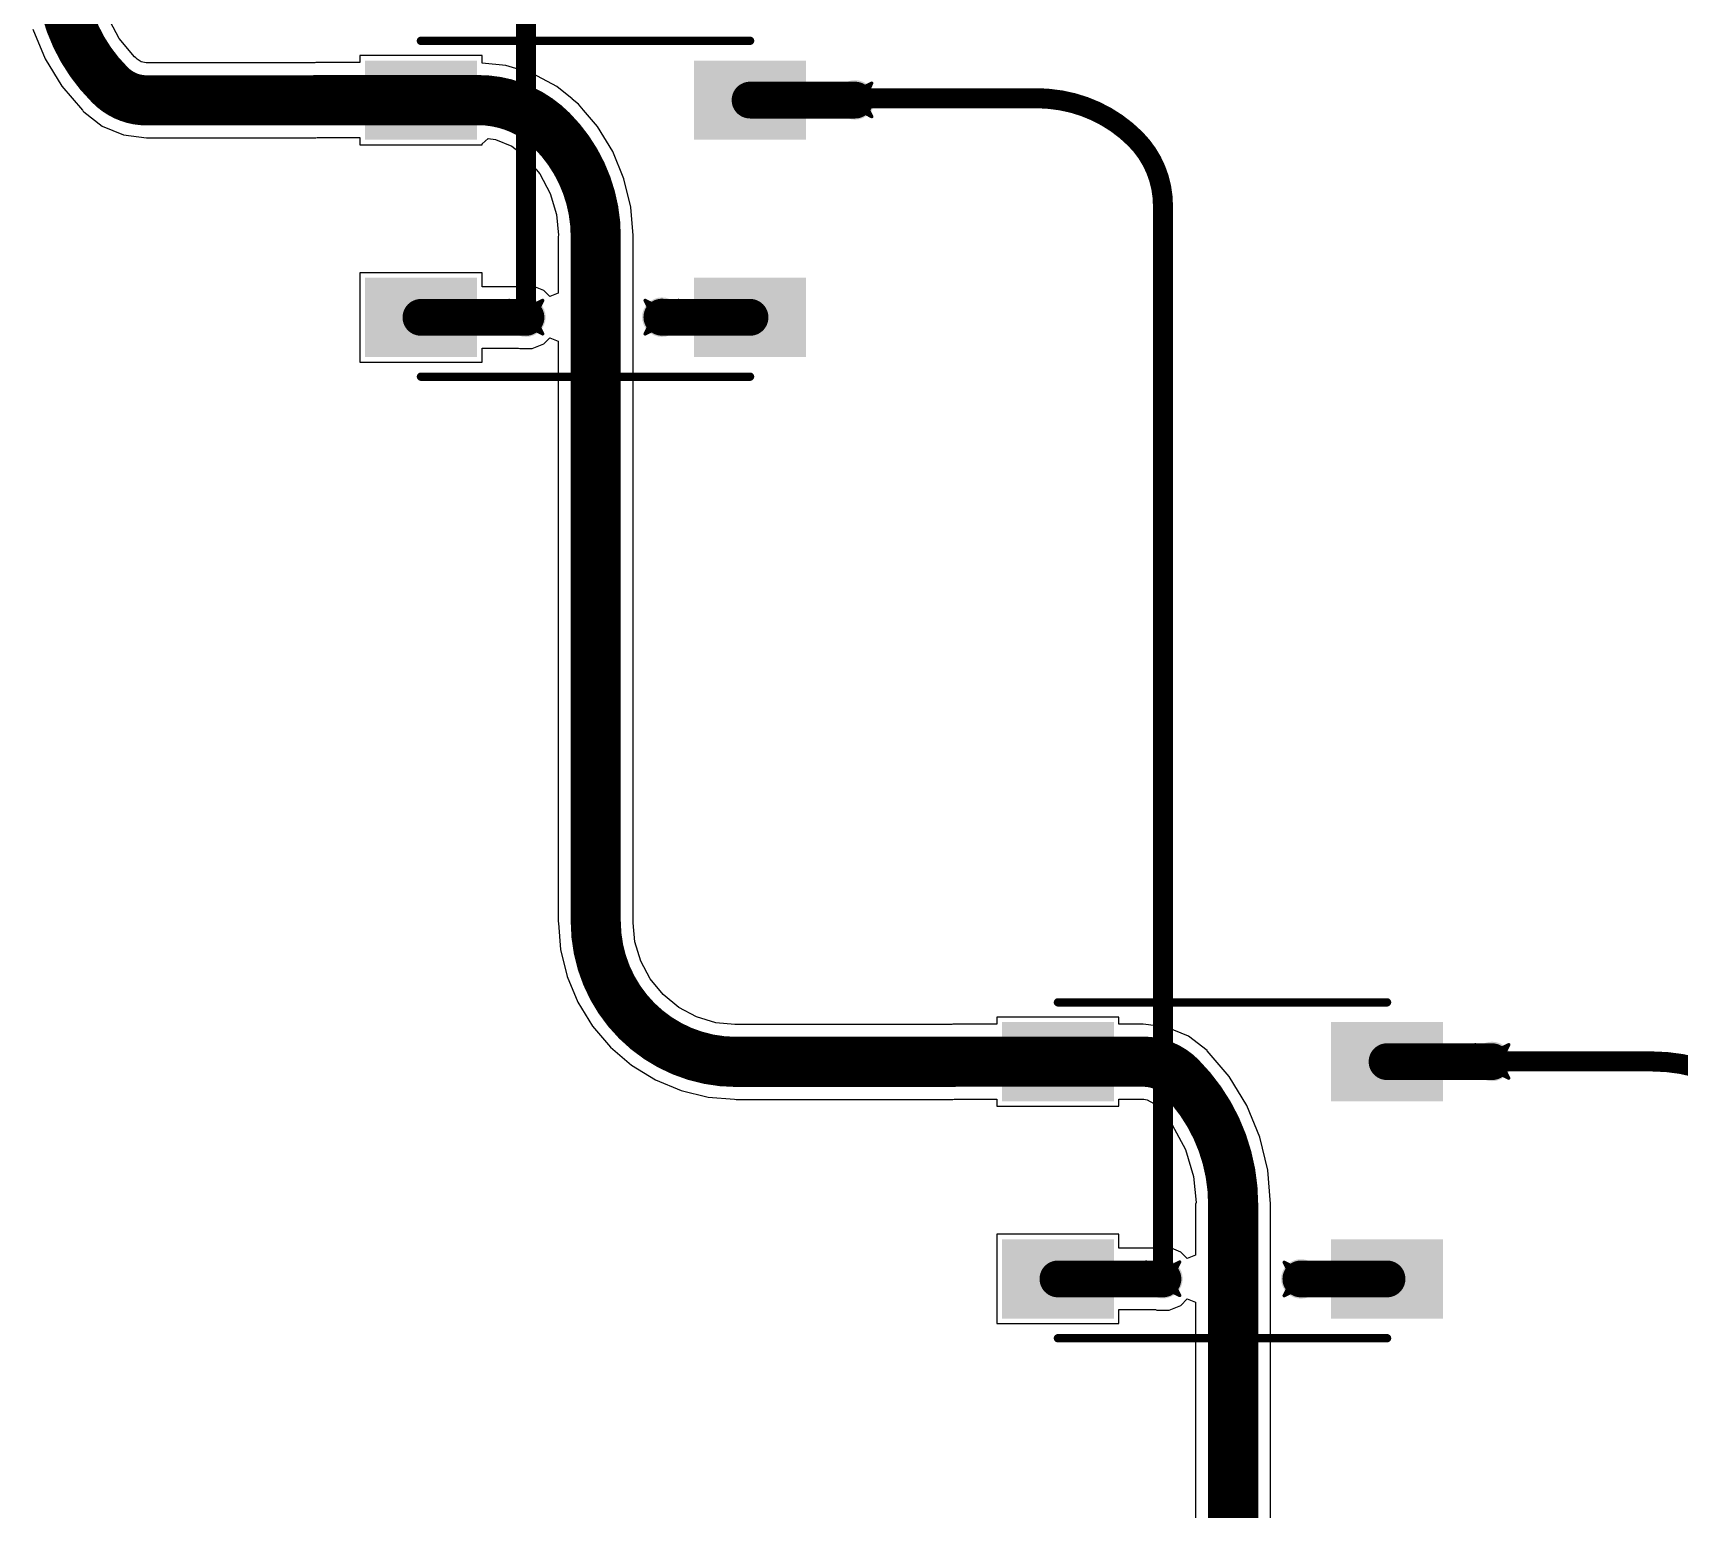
# Model space of a CAD drawing. Header units: inches. Extents: x -11 to 1110, y -7 to 455.
# Drawn here: x 587.29 to 612.3, y 138.9 to 161.33 of the extents above; entities that cross this region are included whole.
import ezdxf

# ---------------------------------------------------------------- set-up
doc = ezdxf.new("R2010")
doc.units = ezdxf.units.IN
for name, color, linetype in [('Bottom Layer', 5, 'Continuous'), ('Drill Drawing', 1, 'Continuous'), ('Top Layer', 1, 'Continuous'), ('Top Overlay', 2, 'Continuous'), ('Top Paste', 8, 'Continuous'), ('Top Solder', 216, 'Continuous'), ('Via Holes', 16, 'Continuous')]:
    doc.layers.add(name, color=color, linetype=linetype)

# ---------------------------------------------------------------- blocks, each defined once
blk = doc.blocks.new('WS2812B_B_W_211')
at = {"layer": 'Top Layer'}
for points in [[(-3.24999985, 2.15000078), (-1.75000031, 2.15000078), (-1.75000031, 1.15000278), (-3.24999985, 1.15000278)], [(3.24999985, 1.15000278), (1.75000031, 1.15000278), (1.75000031, 2.15000078), (3.24999985, 2.15000078)], [(-3.24999985, -1.15000024), (-1.75000031, -1.15000024), (-1.75000031, -2.14999824), (-3.24999985, -2.14999824)], [(1.75000031, -1.15000024), (3.24999985, -1.15000024), (3.24999985, -2.14999824), (1.75000031, -2.14999824)]]:
    blk.add_hatch(color=1, dxfattribs=at).paths.add_polyline_path(points)
at = {"layer": 'Top Paste'}
for points in [[(-3.24999985, 2.15000078), (-1.75000031, 2.15000078), (-1.75000031, 1.15000278), (-3.24999985, 1.15000278)], [(3.24999985, 1.15000278), (1.75000031, 1.15000278), (1.75000031, 2.15000078), (3.24999985, 2.15000078)], [(-3.24999985, -1.15000024), (-1.75000031, -1.15000024), (-1.75000031, -2.14999824), (-3.24999985, -2.14999824)], [(1.75000031, -1.15000024), (3.24999985, -1.15000024), (3.24999985, -2.14999824), (1.75000031, -2.14999824)]]:
    blk.add_hatch(color=8, dxfattribs=at).paths.add_polyline_path(points)
at = {"layer": 'Top Solder'}
for points in [[(-3.35159985, 2.25160078), (-1.64840031, 2.25160078), (-1.64840031, 1.04840278), (-3.35159985, 1.04840278)], [(3.35159985, 1.04840278), (1.64840031, 1.04840278), (1.64840031, 2.25160078), (3.35159985, 2.25160078)], [(-3.35159985, -1.04840024), (-1.64840031, -1.04840024), (-1.64840031, -2.25159824), (-3.35159985, -2.25159824)], [(1.64840031, -1.04840024), (3.35159985, -1.04840024), (3.35159985, -2.25159824), (1.64840031, -2.25159824)]]:
    blk.add_hatch(color=216, dxfattribs=at).paths.add_polyline_path(points)
at = {"layer": 'Top Overlay'}
for points in [[(-2.50000008, 2.55080008, 0.127, 0.127, 0), (2.50000008, 2.55080008, 0.127, 0.127, 0)], [(-3.556, 1.8034, 0.254, 0.254, 0), (-3.429, 1.6764, 0.254, 0.254, 0)], [(-3.556, 1.5494, 0.254, 0.254, 0), (-3.556, 1.8034, 0.254, 0.254, 0)], [(-3.556, 1.5494, 0.254, 0.254, 0), (-3.429, 1.6764, 0.254, 0.254, 0)], [(-2.50000008, -2.55079754, 0.127, 0.127, 0), (2.50000008, -2.55079754, 0.127, 0.127, 0)]]:
    blk.add_lwpolyline(points, format="xyseb", dxfattribs=at)
for points in [[(-2.53175008, 2.55080008, 0.0635, 0.0635, 1), (-2.46825008, 2.55080008, 0.0635, 0.0635, 1)], [(2.46825008, 2.55080008, 0.0635, 0.0635, 1), (2.53175008, 2.55080008, 0.0635, 0.0635, 1)], [(-3.619499999999999, 1.8034, 0.127, 0.127, 1), (-3.4925, 1.8034, 0.127, 0.127, 1)], [(-3.619499999999999, 1.8034, 0.127, 0.127, 1), (-3.4925, 1.8034, 0.127, 0.127, 1)], [(-3.4925, 1.6764, 0.127, 0.127, 1), (-3.3655, 1.6764, 0.127, 0.127, 1)], [(-3.4925, 1.6764, 0.127, 0.127, 1), (-3.3655, 1.6764, 0.127, 0.127, 1)], [(-3.619499999999999, 1.5494, 0.127, 0.127, 1), (-3.4925, 1.5494, 0.127, 0.127, 1)], [(-3.619499999999999, 1.5494, 0.127, 0.127, 1), (-3.4925, 1.5494, 0.127, 0.127, 1)], [(-2.53175008, -2.55079754, 0.0635, 0.0635, 1), (-2.46825008, -2.55079754, 0.0635, 0.0635, 1)], [(2.46825008, -2.55079754, 0.0635, 0.0635, 1), (2.53175008, -2.55079754, 0.0635, 0.0635, 1)]]:
    blk.add_lwpolyline(points, format="xyseb", close=True, dxfattribs=at)
blk = doc.blocks.new('WS2812B_B_W_220')
at = {"layer": 'Top Layer'}
for points in [[(-3.24999985, 2.15000078), (-1.75000031, 2.15000078), (-1.75000031, 1.15000278), (-3.24999985, 1.15000278)], [(3.24999985, 1.15000278), (1.75000031, 1.15000278), (1.75000031, 2.15000078), (3.24999985, 2.15000078)], [(-3.24999985, -1.15000024), (-1.75000031, -1.15000024), (-1.75000031, -2.14999824), (-3.24999985, -2.14999824)], [(1.75000031, -1.15000024), (3.24999985, -1.15000024), (3.24999985, -2.14999824), (1.75000031, -2.14999824)]]:
    blk.add_hatch(color=1, dxfattribs=at).paths.add_polyline_path(points)
at = {"layer": 'Top Paste'}
for points in [[(-3.24999985, 2.15000078), (-1.75000031, 2.15000078), (-1.75000031, 1.15000278), (-3.24999985, 1.15000278)], [(3.24999985, 1.15000278), (1.75000031, 1.15000278), (1.75000031, 2.15000078), (3.24999985, 2.15000078)], [(-3.24999985, -1.15000024), (-1.75000031, -1.15000024), (-1.75000031, -2.14999824), (-3.24999985, -2.14999824)], [(1.75000031, -1.15000024), (3.24999985, -1.15000024), (3.24999985, -2.14999824), (1.75000031, -2.14999824)]]:
    blk.add_hatch(color=8, dxfattribs=at).paths.add_polyline_path(points)
at = {"layer": 'Top Solder'}
for points in [[(-3.35159985, 2.25160078), (-1.64840031, 2.25160078), (-1.64840031, 1.04840278), (-3.35159985, 1.04840278)], [(3.35159985, 1.04840278), (1.64840031, 1.04840278), (1.64840031, 2.25160078), (3.35159985, 2.25160078)], [(-3.35159985, -1.04840024), (-1.64840031, -1.04840024), (-1.64840031, -2.25159824), (-3.35159985, -2.25159824)], [(1.64840031, -1.04840024), (3.35159985, -1.04840024), (3.35159985, -2.25159824), (1.64840031, -2.25159824)]]:
    blk.add_hatch(color=216, dxfattribs=at).paths.add_polyline_path(points)
at = {"layer": 'Top Overlay'}
for points in [[(-2.50000008, 2.55080008, 0.127, 0.127, 0), (2.50000008, 2.55080008, 0.127, 0.127, 0)], [(-3.556, 1.8034, 0.254, 0.254, 0), (-3.429, 1.6764, 0.254, 0.254, 0)], [(-3.556, 1.5494, 0.254, 0.254, 0), (-3.556, 1.8034, 0.254, 0.254, 0)], [(-3.556, 1.5494, 0.254, 0.254, 0), (-3.429, 1.6764, 0.254, 0.254, 0)], [(-2.50000008, -2.55079754, 0.127, 0.127, 0), (2.50000008, -2.55079754, 0.127, 0.127, 0)]]:
    blk.add_lwpolyline(points, format="xyseb", dxfattribs=at)
for points in [[(-2.53175008, 2.55080008, 0.0635, 0.0635, 1), (-2.46825008, 2.55080008, 0.0635, 0.0635, 1)], [(2.46825008, 2.55080008, 0.0635, 0.0635, 1), (2.53175008, 2.55080008, 0.0635, 0.0635, 1)], [(-3.619499999999999, 1.8034, 0.127, 0.127, 1), (-3.4925, 1.8034, 0.127, 0.127, 1)], [(-3.619499999999999, 1.8034, 0.127, 0.127, 1), (-3.4925, 1.8034, 0.127, 0.127, 1)], [(-3.4925, 1.6764, 0.127, 0.127, 1), (-3.3655, 1.6764, 0.127, 0.127, 1)], [(-3.4925, 1.6764, 0.127, 0.127, 1), (-3.3655, 1.6764, 0.127, 0.127, 1)], [(-3.619499999999999, 1.5494, 0.127, 0.127, 1), (-3.4925, 1.5494, 0.127, 0.127, 1)], [(-3.619499999999999, 1.5494, 0.127, 0.127, 1), (-3.4925, 1.5494, 0.127, 0.127, 1)], [(-2.53175008, -2.55079754, 0.0635, 0.0635, 1), (-2.46825008, -2.55079754, 0.0635, 0.0635, 1)], [(2.46825008, -2.55079754, 0.0635, 0.0635, 1), (2.53175008, -2.55079754, 0.0635, 0.0635, 1)]]:
    blk.add_lwpolyline(points, format="xyseb", close=True, dxfattribs=at)

msp = doc.modelspace()

# ---------------------------------------------------------------- hatches: boundary and pattern name
at = {"layer": 'Bottom Layer'}
h = msp.add_hatch(color=5, dxfattribs=at)
edge = h.paths.add_edge_path()
edge.add_arc((599.77943036, 160.3083916), 0.2999994, 0, 360)
h = msp.add_hatch(color=5, dxfattribs=at)
edge = h.paths.add_edge_path()
edge.add_arc((594.7794302, 157.00839058), 0.2999994, 0, 360)
h = msp.add_hatch(color=5, dxfattribs=at)
edge = h.paths.add_edge_path()
edge.add_arc((596.84402094, 157.00839058), 0.2999994, 0, 360)
h = msp.add_hatch(color=5, dxfattribs=at)
edge = h.paths.add_edge_path()
edge.add_arc((609.45683036, 145.7033916), 0.2999994, 0, 360)
h = msp.add_hatch(color=5, dxfattribs=at)
edge = h.paths.add_edge_path()
edge.add_arc((604.4568301999999, 142.40339058), 0.2999994, 0, 360)
h = msp.add_hatch(color=5, dxfattribs=at)
edge = h.paths.add_edge_path()
edge.add_arc((606.5519999999999, 142.39999968), 0.2999994, 0, 360)
at = {"layer": 'Top Layer'}
h = msp.add_hatch(color=1, dxfattribs=at)
edge = h.paths.add_edge_path()
edge.add_arc((599.77943036, 160.3083916), 0.2999994, 0, 360)
h = msp.add_hatch(color=1, dxfattribs=at)
edge = h.paths.add_edge_path()
edge.add_arc((594.7794302, 157.00839058), 0.2999994, 0, 360)
h = msp.add_hatch(color=1, dxfattribs=at)
edge = h.paths.add_edge_path()
edge.add_arc((596.84402094, 157.00839058), 0.2999994, 0, 360)
h = msp.add_hatch(color=1, dxfattribs=at)
edge = h.paths.add_edge_path()
edge.add_arc((609.45683036, 145.7033916), 0.2999994, 0, 360)
h = msp.add_hatch(color=1, dxfattribs=at)
edge = h.paths.add_edge_path()
edge.add_arc((604.4568301999999, 142.40339058), 0.2999994, 0, 360)
h = msp.add_hatch(color=1, dxfattribs=at)
edge = h.paths.add_edge_path()
edge.add_arc((606.5519999999999, 142.39999968), 0.2999994, 0, 360)
at = {"layer": 'Via Holes'}
h = msp.add_hatch(color=7, dxfattribs=at)
edge = h.paths.add_edge_path()
edge.add_arc((599.77943036, 160.3083916), 0.1499997, 0, 360)
h = msp.add_hatch(color=7, dxfattribs=at)
edge = h.paths.add_edge_path()
edge.add_arc((594.7794302, 157.00839058), 0.1499997, 0, 360)
h = msp.add_hatch(color=7, dxfattribs=at)
edge = h.paths.add_edge_path()
edge.add_arc((596.84402094, 157.00839058), 0.1499997, 0, 360)
h = msp.add_hatch(color=7, dxfattribs=at)
edge = h.paths.add_edge_path()
edge.add_arc((609.45683036, 145.7033916), 0.1499997, 0, 360)
h = msp.add_hatch(color=7, dxfattribs=at)
edge = h.paths.add_edge_path()
edge.add_arc((604.4568301999999, 142.40339058), 0.1499997, 0, 360)
h = msp.add_hatch(color=7, dxfattribs=at)
edge = h.paths.add_edge_path()
edge.add_arc((606.5519999999999, 142.39999968), 0.1499997, 0, 360)

# ---------------------------------------------------------------- linework, layer by layer
at = {"layer": 'Bottom Layer'}
for points in [[(594.7794302, 157.00839058, 0.3048, 0.3048, 0), (594.7794302, 172.4350882, 0.3048, 0.3048, 0)], [(599.77943036, 160.3083916, 0.3048, 0.3048, 0), (599.8024376799999, 160.33139892, 0.3048, 0.3048, 0)], [(599.8024376799999, 160.33139892, 0.3048, 0.3048, 0), (602.54976518, 160.33139892, 0.3048, 0.3048, 0)], [(602.54976518, 160.33139892, 0.3048, 0.3048, -0.02109928195022017), (602.72708512, 160.32391354, 0.3048, 0.3048, 0)], [(602.72708512, 160.32391354, 0.3048, 0.3048, -0.1770699391634715), (604.0373999999999, 159.7152, 0.3048, 0.3048, 0)], [(604.0373999999999, 159.7152, 0.3048, 0.3048, -0.198912367379658), (604.4568301999999, 158.70260614, 0.3048, 0.3048, 0)], [(604.4568301999999, 142.40339058, 0.3048, 0.3048, 0), (604.4568301999999, 158.70260614, 0.3048, 0.3048, 0)], [(609.45683036, 145.7033916, 0.3048, 0.3048, 0), (611.89170484, 145.7033916, 0.3048, 0.3048, 0)], [(611.89170484, 145.7033916, 0.3048, 0.3048, -0.198912367379658), (613.68775662, 144.95944338, 0.3048, 0.3048, 0)]]:
    msp.add_lwpolyline(points, format="xyseb", dxfattribs=at)
for points in [[(599.70323036, 160.3083916, 0.1524, 0.1524, 1), (599.85563036, 160.3083916, 0.1524, 0.1524, 1)], [(599.7262376799999, 160.33139892, 0.1524, 0.1524, 1), (599.87863768, 160.33139892, 0.1524, 0.1524, 1)], [(599.7262376799999, 160.33139892, 0.1524, 0.1524, 1), (599.87863768, 160.33139892, 0.1524, 0.1524, 1)], [(602.47356518, 160.33139892, 0.1524, 0.1524, 1), (602.62596518, 160.33139892, 0.1524, 0.1524, 1)], [(602.47356518, 160.33139892, 0.1524, 0.1524, 1), (602.62596518, 160.33139892, 0.1524, 0.1524, 1)], [(602.6508851199999, 160.32391354, 0.1524, 0.1524, 1), (602.8032851199999, 160.32391354, 0.1524, 0.1524, 1)], [(602.6508851199999, 160.32391354, 0.1524, 0.1524, 1), (602.8032851199999, 160.32391354, 0.1524, 0.1524, 1)], [(603.9612, 159.7152, 0.1524, 0.1524, 1), (604.1135999999999, 159.7152, 0.1524, 0.1524, 1)], [(603.9612, 159.7152, 0.1524, 0.1524, 1), (604.1135999999999, 159.7152, 0.1524, 0.1524, 1)], [(604.3806301999999, 158.70260614, 0.1524, 0.1524, 1), (604.5330302, 158.70260614, 0.1524, 0.1524, 1)], [(604.3806301999999, 158.70260614, 0.1524, 0.1524, 1), (604.5330302, 158.70260614, 0.1524, 0.1524, 1)], [(594.7032301999999, 157.00839058, 0.1524, 0.1524, 1), (594.8556302, 157.00839058, 0.1524, 0.1524, 1)], [(609.3806303599999, 145.7033916, 0.1524, 0.1524, 1), (609.53303036, 145.7033916, 0.1524, 0.1524, 1)], [(611.8155048399999, 145.7033916, 0.1524, 0.1524, 1), (611.96790484, 145.7033916, 0.1524, 0.1524, 1)], [(611.8155048399999, 145.7033916, 0.1524, 0.1524, 1), (611.96790484, 145.7033916, 0.1524, 0.1524, 1)], [(604.3806301999999, 142.40339058, 0.1524, 0.1524, 1), (604.5330302, 142.40339058, 0.1524, 0.1524, 1)]]:
    msp.add_lwpolyline(points, format="xyseb", close=True, dxfattribs=at)
at = {"layer": 'Drill Drawing'}
for points in [[(599.52543036, 160.5623916, 0.0508, 0.0508, 0), (599.77943036, 160.4353916, 0.0508, 0.0508, 0)], [(599.52543036, 160.5623916, 0.0508, 0.0508, 0), (599.65243036, 160.3083916, 0.0508, 0.0508, 0)], [(599.77943036, 160.4353916, 0.0508, 0.0508, 0), (600.0334303599999, 160.5623916, 0.0508, 0.0508, 0)], [(599.90643036, 160.3083916, 0.0508, 0.0508, 0), (600.0334303599999, 160.5623916, 0.0508, 0.0508, 0)], [(599.52543036, 160.0543916, 0.0508, 0.0508, 0), (599.65243036, 160.3083916, 0.0508, 0.0508, 0)], [(599.90643036, 160.3083916, 0.0508, 0.0508, 0), (600.0334303599999, 160.0543916, 0.0508, 0.0508, 0)], [(599.52543036, 160.0543916, 0.0508, 0.0508, 0), (599.77943036, 160.1813916, 0.0508, 0.0508, 0)], [(599.77943036, 160.1813916, 0.0508, 0.0508, 0), (600.0334303599999, 160.0543916, 0.0508, 0.0508, 0)], [(594.5254302, 157.26239058, 0.0508, 0.0508, 0), (594.7794302, 157.13539058, 0.0508, 0.0508, 0)], [(594.5254302, 157.26239058, 0.0508, 0.0508, 0), (594.6524301999999, 157.00839058, 0.0508, 0.0508, 0)], [(594.7794302, 157.13539058, 0.0508, 0.0508, 0), (595.0334302, 157.26239058, 0.0508, 0.0508, 0)], [(594.9064302, 157.00839058, 0.0508, 0.0508, 0), (595.0334302, 157.26239058, 0.0508, 0.0508, 0)], [(596.5900209399999, 157.26239058, 0.0508, 0.0508, 0), (596.84402094, 157.13539058, 0.0508, 0.0508, 0)], [(596.5900209399999, 157.26239058, 0.0508, 0.0508, 0), (596.71702094, 157.00839058, 0.0508, 0.0508, 0)], [(596.84402094, 157.13539058, 0.0508, 0.0508, 0), (597.09802094, 157.26239058, 0.0508, 0.0508, 0)], [(596.97102094, 157.00839058, 0.0508, 0.0508, 0), (597.09802094, 157.26239058, 0.0508, 0.0508, 0)], [(594.5254302, 156.75439058, 0.0508, 0.0508, 0), (594.6524301999999, 157.00839058, 0.0508, 0.0508, 0)], [(594.5254302, 156.75439058, 0.0508, 0.0508, 0), (594.7794302, 156.88139058, 0.0508, 0.0508, 0)], [(594.7794302, 156.88139058, 0.0508, 0.0508, 0), (595.0334302, 156.75439058, 0.0508, 0.0508, 0)], [(594.9064302, 157.00839058, 0.0508, 0.0508, 0), (595.0334302, 156.75439058, 0.0508, 0.0508, 0)], [(596.5900209399999, 156.75439058, 0.0508, 0.0508, 0), (596.71702094, 157.00839058, 0.0508, 0.0508, 0)], [(596.5900209399999, 156.75439058, 0.0508, 0.0508, 0), (596.84402094, 156.88139058, 0.0508, 0.0508, 0)], [(596.84402094, 156.88139058, 0.0508, 0.0508, 0), (597.09802094, 156.75439058, 0.0508, 0.0508, 0)], [(596.97102094, 157.00839058, 0.0508, 0.0508, 0), (597.09802094, 156.75439058, 0.0508, 0.0508, 0)], [(609.20283036, 145.9573916, 0.0508, 0.0508, 0), (609.45683036, 145.8303916, 0.0508, 0.0508, 0)], [(609.20283036, 145.9573916, 0.0508, 0.0508, 0), (609.32983036, 145.7033916, 0.0508, 0.0508, 0)], [(609.45683036, 145.8303916, 0.0508, 0.0508, 0), (609.7108303599999, 145.9573916, 0.0508, 0.0508, 0)], [(609.58383036, 145.7033916, 0.0508, 0.0508, 0), (609.7108303599999, 145.9573916, 0.0508, 0.0508, 0)], [(609.20283036, 145.4493916, 0.0508, 0.0508, 0), (609.32983036, 145.7033916, 0.0508, 0.0508, 0)], [(609.20283036, 145.4493916, 0.0508, 0.0508, 0), (609.45683036, 145.5763916, 0.0508, 0.0508, 0)], [(609.45683036, 145.5763916, 0.0508, 0.0508, 0), (609.7108303599999, 145.4493916, 0.0508, 0.0508, 0)], [(609.58383036, 145.7033916, 0.0508, 0.0508, 0), (609.7108303599999, 145.4493916, 0.0508, 0.0508, 0)], [(604.2028302, 142.65739058, 0.0508, 0.0508, 0), (604.4568301999999, 142.53039058, 0.0508, 0.0508, 0)], [(604.2028302, 142.65739058, 0.0508, 0.0508, 0), (604.3298302, 142.40339058, 0.0508, 0.0508, 0)], [(604.4568301999999, 142.53039058, 0.0508, 0.0508, 0), (604.7108301999999, 142.65739058, 0.0508, 0.0508, 0)], [(604.5838302, 142.40339058, 0.0508, 0.0508, 0), (604.7108301999999, 142.65739058, 0.0508, 0.0508, 0)], [(606.298, 142.65399968, 0.0508, 0.0508, 0), (606.5519999999999, 142.52699968, 0.0508, 0.0508, 0)], [(606.298, 142.65399968, 0.0508, 0.0508, 0), (606.425, 142.39999968, 0.0508, 0.0508, 0)], [(606.5519999999999, 142.52699968, 0.0508, 0.0508, 0), (606.8059999999999, 142.65399968, 0.0508, 0.0508, 0)], [(606.679, 142.39999968, 0.0508, 0.0508, 0), (606.8059999999999, 142.65399968, 0.0508, 0.0508, 0)], [(604.2028302, 142.14939058, 0.0508, 0.0508, 0), (604.3298302, 142.40339058, 0.0508, 0.0508, 0)], [(604.2028302, 142.14939058, 0.0508, 0.0508, 0), (604.4568301999999, 142.27639058, 0.0508, 0.0508, 0)], [(604.4568301999999, 142.27639058, 0.0508, 0.0508, 0), (604.7108301999999, 142.14939058, 0.0508, 0.0508, 0)], [(604.5838302, 142.40339058, 0.0508, 0.0508, 0), (604.7108301999999, 142.14939058, 0.0508, 0.0508, 0)], [(606.298, 142.14599968, 0.0508, 0.0508, 0), (606.425, 142.39999968, 0.0508, 0.0508, 0)], [(606.679, 142.39999968, 0.0508, 0.0508, 0), (606.8059999999999, 142.14599968, 0.0508, 0.0508, 0)], [(606.298, 142.14599968, 0.0508, 0.0508, 0), (606.5519999999999, 142.27299968, 0.0508, 0.0508, 0)], [(606.5519999999999, 142.27299968, 0.0508, 0.0508, 0), (606.8059999999999, 142.14599968, 0.0508, 0.0508, 0)]]:
    msp.add_lwpolyline(points, format="xyseb", dxfattribs=at)
for points in [[(599.51273036, 160.5623916, 0.0254, 0.0254, 1), (599.53813036, 160.5623916, 0.0254, 0.0254, 1)], [(599.51273036, 160.5623916, 0.0254, 0.0254, 1), (599.53813036, 160.5623916, 0.0254, 0.0254, 1)], [(600.02073036, 160.5623916, 0.0254, 0.0254, 1), (600.04613036, 160.5623916, 0.0254, 0.0254, 1)], [(600.02073036, 160.5623916, 0.0254, 0.0254, 1), (600.04613036, 160.5623916, 0.0254, 0.0254, 1)], [(599.6397303599999, 160.3083916, 0.0254, 0.0254, 1), (599.66513036, 160.3083916, 0.0254, 0.0254, 1)], [(599.6397303599999, 160.3083916, 0.0254, 0.0254, 1), (599.66513036, 160.3083916, 0.0254, 0.0254, 1)], [(599.7667303599999, 160.4353916, 0.0254, 0.0254, 1), (599.79213036, 160.4353916, 0.0254, 0.0254, 1)], [(599.7667303599999, 160.4353916, 0.0254, 0.0254, 1), (599.79213036, 160.4353916, 0.0254, 0.0254, 1)], [(599.89373036, 160.3083916, 0.0254, 0.0254, 1), (599.9191303599999, 160.3083916, 0.0254, 0.0254, 1)], [(599.89373036, 160.3083916, 0.0254, 0.0254, 1), (599.9191303599999, 160.3083916, 0.0254, 0.0254, 1)], [(599.51273036, 160.0543916, 0.0254, 0.0254, 1), (599.53813036, 160.0543916, 0.0254, 0.0254, 1)], [(599.51273036, 160.0543916, 0.0254, 0.0254, 1), (599.53813036, 160.0543916, 0.0254, 0.0254, 1)], [(599.7667303599999, 160.1813916, 0.0254, 0.0254, 1), (599.79213036, 160.1813916, 0.0254, 0.0254, 1)], [(599.7667303599999, 160.1813916, 0.0254, 0.0254, 1), (599.79213036, 160.1813916, 0.0254, 0.0254, 1)], [(600.02073036, 160.0543916, 0.0254, 0.0254, 1), (600.04613036, 160.0543916, 0.0254, 0.0254, 1)], [(600.02073036, 160.0543916, 0.0254, 0.0254, 1), (600.04613036, 160.0543916, 0.0254, 0.0254, 1)], [(594.5127302, 157.26239058, 0.0254, 0.0254, 1), (594.5381302, 157.26239058, 0.0254, 0.0254, 1)], [(594.5127302, 157.26239058, 0.0254, 0.0254, 1), (594.5381302, 157.26239058, 0.0254, 0.0254, 1)], [(594.7667302, 157.13539058, 0.0254, 0.0254, 1), (594.7921302, 157.13539058, 0.0254, 0.0254, 1)], [(594.7667302, 157.13539058, 0.0254, 0.0254, 1), (594.7921302, 157.13539058, 0.0254, 0.0254, 1)], [(595.0207302, 157.26239058, 0.0254, 0.0254, 1), (595.0461301999999, 157.26239058, 0.0254, 0.0254, 1)], [(595.0207302, 157.26239058, 0.0254, 0.0254, 1), (595.0461301999999, 157.26239058, 0.0254, 0.0254, 1)], [(596.5773209399999, 157.26239058, 0.0254, 0.0254, 1), (596.6027209399999, 157.26239058, 0.0254, 0.0254, 1)], [(596.5773209399999, 157.26239058, 0.0254, 0.0254, 1), (596.6027209399999, 157.26239058, 0.0254, 0.0254, 1)], [(596.83132094, 157.13539058, 0.0254, 0.0254, 1), (596.85672094, 157.13539058, 0.0254, 0.0254, 1)], [(596.83132094, 157.13539058, 0.0254, 0.0254, 1), (596.85672094, 157.13539058, 0.0254, 0.0254, 1)], [(597.08532094, 157.26239058, 0.0254, 0.0254, 1), (597.11072094, 157.26239058, 0.0254, 0.0254, 1)], [(597.08532094, 157.26239058, 0.0254, 0.0254, 1), (597.11072094, 157.26239058, 0.0254, 0.0254, 1)], [(594.6397302, 157.00839058, 0.0254, 0.0254, 1), (594.6651302, 157.00839058, 0.0254, 0.0254, 1)], [(594.6397302, 157.00839058, 0.0254, 0.0254, 1), (594.6651302, 157.00839058, 0.0254, 0.0254, 1)], [(594.7667302, 156.88139058, 0.0254, 0.0254, 1), (594.7921302, 156.88139058, 0.0254, 0.0254, 1)], [(594.7667302, 156.88139058, 0.0254, 0.0254, 1), (594.7921302, 156.88139058, 0.0254, 0.0254, 1)], [(594.8937301999999, 157.00839058, 0.0254, 0.0254, 1), (594.9191301999999, 157.00839058, 0.0254, 0.0254, 1)], [(594.8937301999999, 157.00839058, 0.0254, 0.0254, 1), (594.9191301999999, 157.00839058, 0.0254, 0.0254, 1)], [(596.70432094, 157.00839058, 0.0254, 0.0254, 1), (596.7297209399999, 157.00839058, 0.0254, 0.0254, 1)], [(596.70432094, 157.00839058, 0.0254, 0.0254, 1), (596.7297209399999, 157.00839058, 0.0254, 0.0254, 1)], [(596.83132094, 156.88139058, 0.0254, 0.0254, 1), (596.85672094, 156.88139058, 0.0254, 0.0254, 1)], [(596.83132094, 156.88139058, 0.0254, 0.0254, 1), (596.85672094, 156.88139058, 0.0254, 0.0254, 1)], [(596.9583209399999, 157.00839058, 0.0254, 0.0254, 1), (596.98372094, 157.00839058, 0.0254, 0.0254, 1)], [(596.9583209399999, 157.00839058, 0.0254, 0.0254, 1), (596.98372094, 157.00839058, 0.0254, 0.0254, 1)], [(594.5127302, 156.75439058, 0.0254, 0.0254, 1), (594.5381302, 156.75439058, 0.0254, 0.0254, 1)], [(594.5127302, 156.75439058, 0.0254, 0.0254, 1), (594.5381302, 156.75439058, 0.0254, 0.0254, 1)], [(595.0207302, 156.75439058, 0.0254, 0.0254, 1), (595.0461301999999, 156.75439058, 0.0254, 0.0254, 1)], [(595.0207302, 156.75439058, 0.0254, 0.0254, 1), (595.0461301999999, 156.75439058, 0.0254, 0.0254, 1)], [(596.5773209399999, 156.75439058, 0.0254, 0.0254, 1), (596.6027209399999, 156.75439058, 0.0254, 0.0254, 1)], [(596.5773209399999, 156.75439058, 0.0254, 0.0254, 1), (596.6027209399999, 156.75439058, 0.0254, 0.0254, 1)], [(597.08532094, 156.75439058, 0.0254, 0.0254, 1), (597.11072094, 156.75439058, 0.0254, 0.0254, 1)], [(597.08532094, 156.75439058, 0.0254, 0.0254, 1), (597.11072094, 156.75439058, 0.0254, 0.0254, 1)], [(609.19013036, 145.9573916, 0.0254, 0.0254, 1), (609.2155303599999, 145.9573916, 0.0254, 0.0254, 1)], [(609.19013036, 145.9573916, 0.0254, 0.0254, 1), (609.2155303599999, 145.9573916, 0.0254, 0.0254, 1)], [(609.4441303599999, 145.8303916, 0.0254, 0.0254, 1), (609.4695303599999, 145.8303916, 0.0254, 0.0254, 1)], [(609.4441303599999, 145.8303916, 0.0254, 0.0254, 1), (609.4695303599999, 145.8303916, 0.0254, 0.0254, 1)], [(609.6981303599999, 145.9573916, 0.0254, 0.0254, 1), (609.72353036, 145.9573916, 0.0254, 0.0254, 1)], [(609.6981303599999, 145.9573916, 0.0254, 0.0254, 1), (609.72353036, 145.9573916, 0.0254, 0.0254, 1)], [(609.31713036, 145.7033916, 0.0254, 0.0254, 1), (609.34253036, 145.7033916, 0.0254, 0.0254, 1)], [(609.31713036, 145.7033916, 0.0254, 0.0254, 1), (609.34253036, 145.7033916, 0.0254, 0.0254, 1)], [(609.4441303599999, 145.5763916, 0.0254, 0.0254, 1), (609.4695303599999, 145.5763916, 0.0254, 0.0254, 1)], [(609.4441303599999, 145.5763916, 0.0254, 0.0254, 1), (609.4695303599999, 145.5763916, 0.0254, 0.0254, 1)], [(609.57113036, 145.7033916, 0.0254, 0.0254, 1), (609.59653036, 145.7033916, 0.0254, 0.0254, 1)], [(609.57113036, 145.7033916, 0.0254, 0.0254, 1), (609.59653036, 145.7033916, 0.0254, 0.0254, 1)], [(609.19013036, 145.4493916, 0.0254, 0.0254, 1), (609.2155303599999, 145.4493916, 0.0254, 0.0254, 1)], [(609.19013036, 145.4493916, 0.0254, 0.0254, 1), (609.2155303599999, 145.4493916, 0.0254, 0.0254, 1)], [(609.6981303599999, 145.4493916, 0.0254, 0.0254, 1), (609.72353036, 145.4493916, 0.0254, 0.0254, 1)], [(609.6981303599999, 145.4493916, 0.0254, 0.0254, 1), (609.72353036, 145.4493916, 0.0254, 0.0254, 1)], [(604.1901302, 142.65739058, 0.0254, 0.0254, 1), (604.2155302, 142.65739058, 0.0254, 0.0254, 1)], [(604.1901302, 142.65739058, 0.0254, 0.0254, 1), (604.2155302, 142.65739058, 0.0254, 0.0254, 1)], [(604.4441301999999, 142.53039058, 0.0254, 0.0254, 1), (604.4695302, 142.53039058, 0.0254, 0.0254, 1)], [(604.4441301999999, 142.53039058, 0.0254, 0.0254, 1), (604.4695302, 142.53039058, 0.0254, 0.0254, 1)], [(604.6981302, 142.65739058, 0.0254, 0.0254, 1), (604.7235301999999, 142.65739058, 0.0254, 0.0254, 1)], [(604.6981302, 142.65739058, 0.0254, 0.0254, 1), (604.7235301999999, 142.65739058, 0.0254, 0.0254, 1)], [(606.2852999999999, 142.65399968, 0.0254, 0.0254, 1), (606.3107, 142.65399968, 0.0254, 0.0254, 1)], [(606.2852999999999, 142.65399968, 0.0254, 0.0254, 1), (606.3107, 142.65399968, 0.0254, 0.0254, 1)], [(606.5393, 142.52699968, 0.0254, 0.0254, 1), (606.5647, 142.52699968, 0.0254, 0.0254, 1)], [(606.5393, 142.52699968, 0.0254, 0.0254, 1), (606.5647, 142.52699968, 0.0254, 0.0254, 1)], [(606.7933, 142.65399968, 0.0254, 0.0254, 1), (606.8186999999999, 142.65399968, 0.0254, 0.0254, 1)], [(606.7933, 142.65399968, 0.0254, 0.0254, 1), (606.8186999999999, 142.65399968, 0.0254, 0.0254, 1)], [(604.3171302, 142.40339058, 0.0254, 0.0254, 1), (604.3425301999999, 142.40339058, 0.0254, 0.0254, 1)], [(604.3171302, 142.40339058, 0.0254, 0.0254, 1), (604.3425301999999, 142.40339058, 0.0254, 0.0254, 1)], [(604.4441301999999, 142.27639058, 0.0254, 0.0254, 1), (604.4695302, 142.27639058, 0.0254, 0.0254, 1)], [(604.4441301999999, 142.27639058, 0.0254, 0.0254, 1), (604.4695302, 142.27639058, 0.0254, 0.0254, 1)], [(604.5711302, 142.40339058, 0.0254, 0.0254, 1), (604.5965302, 142.40339058, 0.0254, 0.0254, 1)], [(604.5711302, 142.40339058, 0.0254, 0.0254, 1), (604.5965302, 142.40339058, 0.0254, 0.0254, 1)], [(606.4123, 142.39999968, 0.0254, 0.0254, 1), (606.4377, 142.39999968, 0.0254, 0.0254, 1)], [(606.4123, 142.39999968, 0.0254, 0.0254, 1), (606.4377, 142.39999968, 0.0254, 0.0254, 1)], [(606.6663, 142.39999968, 0.0254, 0.0254, 1), (606.6917, 142.39999968, 0.0254, 0.0254, 1)], [(606.6663, 142.39999968, 0.0254, 0.0254, 1), (606.6917, 142.39999968, 0.0254, 0.0254, 1)], [(604.1901302, 142.14939058, 0.0254, 0.0254, 1), (604.2155302, 142.14939058, 0.0254, 0.0254, 1)], [(604.1901302, 142.14939058, 0.0254, 0.0254, 1), (604.2155302, 142.14939058, 0.0254, 0.0254, 1)], [(604.6981302, 142.14939058, 0.0254, 0.0254, 1), (604.7235301999999, 142.14939058, 0.0254, 0.0254, 1)], [(604.6981302, 142.14939058, 0.0254, 0.0254, 1), (604.7235301999999, 142.14939058, 0.0254, 0.0254, 1)], [(606.2852999999999, 142.14599968, 0.0254, 0.0254, 1), (606.3107, 142.14599968, 0.0254, 0.0254, 1)], [(606.2852999999999, 142.14599968, 0.0254, 0.0254, 1), (606.3107, 142.14599968, 0.0254, 0.0254, 1)], [(606.5393, 142.27299968, 0.0254, 0.0254, 1), (606.5647, 142.27299968, 0.0254, 0.0254, 1)], [(606.5393, 142.27299968, 0.0254, 0.0254, 1), (606.5647, 142.27299968, 0.0254, 0.0254, 1)], [(606.7933, 142.14599968, 0.0254, 0.0254, 1), (606.8186999999999, 142.14599968, 0.0254, 0.0254, 1)], [(606.7933, 142.14599968, 0.0254, 0.0254, 1), (606.8186999999999, 142.14599968, 0.0254, 0.0254, 1)]]:
    msp.add_lwpolyline(points, format="xyseb", close=True, dxfattribs=at)
at = {"layer": 'Top Layer'}
for p, q in [((588.6005322199999, 161.24317256), (588.4177436599999, 161.58514546)), ((587.28895496, 161.38156192), (587.47561194, 160.93092782)), ((588.82987136, 160.96372176), (588.6005322199999, 161.24317256)), ((587.47561194, 160.93092782), (587.7304679199999, 160.51504346)), ((588.8520201599999, 160.94892372), (588.82987136, 160.96372176)), ((588.87007194, 160.93087194), (588.8520201599999, 160.94892372)), ((588.87319614, 160.9261958), (588.87007194, 160.93087194)), ((588.93515436, 160.88479634), (588.87319614, 160.9261958)), ((589.00823778, 160.87025992), (588.93515436, 160.88479634)), ((589.0137546599999, 160.8713572), (589.00823778, 160.87025992)), ((591.57112318, 160.8713572), (589.0137546599999, 160.8713572)), ((591.58816912, 160.8747481), (591.57112318, 160.8713572)), ((592.25600116, 160.8747481), (591.58816912, 160.8747481)), ((594.11159816, 160.9827997), (592.25600116, 160.9827997)), ((592.25600116, 160.9827997), (592.25600116, 160.8747481)), ((594.11159816, 160.86862416), (594.11159816, 160.9827997)), ((594.47479784, 160.8328508), (594.11159816, 160.86862416)), ((594.8779822, 160.71054726), (594.47479784, 160.8328508)), ((595.2495587999999, 160.5119345), (594.8779822, 160.71054726)), ((587.7304679199999, 160.51504346), (588.03982722, 160.15283184)), ((595.4805413199999, 160.32237176), (595.2495587999999, 160.5119345)), ((595.48573562, 160.31815028), (595.4805413199999, 160.32237176)), ((595.57567194, 160.24507702), (595.4815623999999, 160.32154372)), ((595.4815623999999, 160.32154372), (595.48573562, 160.31815028)), ((588.03982722, 160.15283184), (588.04627628, 160.14317984)), ((588.04627628, 160.14317984), (588.06432806, 160.12512806)), ((588.06432806, 160.12512806), (588.06394452, 160.12474452)), ((588.06394452, 160.12474452), (588.34213802, 159.91127784)), ((595.57567956, 160.24507448), (595.57567194, 160.24507702)), ((595.6534670599999, 160.15064744), (595.57567956, 160.24507448)), ((595.6538379, 160.1502004), (595.6534670599999, 160.15064744)), ((595.8640127399999, 159.90411758), (595.6538379, 160.1502004)), ((588.34213802, 159.91127784), (588.66609978, 159.77708964)), ((596.097233, 159.52353922), (595.8640127399999, 159.90411758)), ((588.66609978, 159.77708964), (589.0137546599999, 159.73131884)), ((589.0137546599999, 159.73131884), (589.0137546599999, 159.7318624)), ((589.0137546599999, 159.7318624), (591.58816912, 159.7318624)), ((591.58816912, 159.7318624), (591.60521506, 159.7352533)), ((591.60521506, 159.7352533), (592.25600116, 159.7352533)), ((592.25600116, 159.7352533), (592.25600116, 159.6272017)), ((592.25600116, 159.6272017), (594.11159816, 159.6272017)), ((594.11159816, 159.63850724), (594.20708438, 159.72224596)), ((594.11159816, 159.6272017), (594.11159816, 159.63850724)), ((594.20708438, 159.72224596), (594.3187961199999, 159.70753936)), ((594.3187961199999, 159.70753936), (594.5641525, 159.60590888)), ((594.5641525, 159.60590888), (594.6769843799999, 159.51933044)), ((594.6769843799999, 159.51933044), (594.76992298, 159.43932552)), ((594.76992298, 159.43932552), (594.85396142, 159.34712098)), ((594.85396142, 159.34712098), (594.98764162, 159.18423332)), ((596.26804292, 159.1111626), (596.097233, 159.52353922)), ((594.98764162, 159.18423332), (595.14600046, 158.88796264)), ((596.37224134, 158.67714518), (596.26804292, 159.1111626)), ((595.14600046, 158.88796264), (595.24351868, 158.56649008)), ((595.24351868, 158.56649008), (595.27429332, 158.2540269)), ((596.40583538, 158.25030326), (596.37224134, 158.67714518)), ((595.27429332, 158.2540269), (595.26994738, 158.23217274)), ((595.26994738, 158.23217274), (595.26994738, 157.37319046)), ((596.4094421799999, 158.23217274), (596.40583538, 158.25030326)), ((596.4094421799999, 148.00596764), (596.4094421799999, 158.23217274)), ((594.11159816, 157.68279868), (592.25600116, 157.68279868)), ((592.25600116, 157.68279868), (592.25600116, 156.32720068)), ((594.11159816, 157.47115572), (594.11159816, 157.68279868)), ((594.64809442, 157.47115572), (594.11159816, 157.47115572)), ((594.6843910199999, 157.48618998), (594.64809442, 157.47115572)), ((594.8744693799999, 157.48618998), (594.6843910199999, 157.48618998)), ((595.05008244, 157.41344946), (594.8744693799999, 157.48618998)), ((595.1429473799999, 157.32058452), (595.05008244, 157.41344946)), ((595.26994738, 157.37319046), (595.1429473799999, 157.32058452)), ((594.8744693799999, 156.53059118), (595.05008244, 156.6033317)), ((595.05008244, 156.6033317), (595.1429473799999, 156.69619664)), ((595.1429473799999, 156.69619664), (595.26994738, 156.6435907)), ((595.26994738, 156.6435907), (595.26994738, 148.0059778)), ((592.25600116, 156.32720068), (594.11159816, 156.32720068)), ((594.11159816, 156.32720068), (594.11159816, 156.53884364)), ((594.11159816, 156.53884364), (594.6644672599999, 156.53884364)), ((594.6644672599999, 156.53884364), (594.6843910199999, 156.53059118)), ((594.6843910199999, 156.53059118), (594.8744693799999, 156.53059118)), ((595.26994738, 148.0059778), (595.26994484, 148.0059651)), ((595.26994484, 148.0059651), (595.26994484, 147.82740818)), ((595.26994484, 147.82740818), (595.2742983999999, 147.80551846)), ((595.2742983999999, 147.80551846), (595.30579186, 147.40536178)), ((596.40556614, 147.80793654), (596.40943964, 147.82740818)), ((596.43375506, 147.52173188), (596.40556614, 147.80793654)), ((596.40943964, 148.00595494), (596.4094421799999, 148.00596764)), ((596.40943964, 147.82740818), (596.40943964, 148.00595494)), ((595.30579186, 147.40536178), (595.4046207199999, 146.99370652)), ((596.52291668, 147.22780308), (596.43375506, 147.52173188)), ((596.66770938, 146.95691716), (596.52291668, 147.22780308)), ((595.4046207199999, 146.99370652), (595.56663208, 146.60257954)), ((596.86256548, 146.71948304), (596.66770938, 146.95691716)), ((595.56663208, 146.60257954), (595.78783306, 146.24161506)), ((597.0999996, 146.52462694), (596.86256548, 146.71948304)), ((597.37088552, 146.37983424), (597.0999996, 146.52462694)), ((597.6648143199999, 146.29067262), (597.37088552, 146.37983424)), ((603.78899816, 146.3777997), (601.93340116, 146.3777997)), ((601.93340116, 146.3777997), (601.93340116, 146.2697481)), ((603.78899816, 146.2697481), (603.78899816, 146.3777997)), ((595.78783306, 146.24161506), (596.0627779, 145.91969546)), ((597.95101898, 146.2624837), (597.6648143199999, 146.29067262)), ((597.97049062, 146.2663572), (597.95101898, 146.2624837)), ((601.24852318, 146.2663572), (597.97049062, 146.2663572)), ((601.2655691199999, 146.2697481), (601.24852318, 146.2663572)), ((601.93340116, 146.2697481), (601.2655691199999, 146.2697481)), ((604.1577883799999, 146.2697481), (603.78899816, 146.2697481)), ((604.5124053999999, 146.2238376), (604.1577883799999, 146.2705228)), ((604.1577883799999, 146.2705228), (604.1577883799999, 146.2697481)), ((604.84285686, 146.08695954), (604.5124053999999, 146.2238376)), ((605.1266205799999, 145.86922058), (604.84285686, 146.08695954)), ((596.0627779, 145.91969546), (596.3846975, 145.64475062)), ((605.12607194, 145.86867194), (605.1266205799999, 145.86922058)), ((605.1297168399999, 145.86321602), (605.12607194, 145.86867194)), ((605.46190566, 145.4742709), (605.1297168399999, 145.86321602)), ((596.3846975, 145.64475062), (596.7456619799999, 145.42354964)), ((596.7456619799999, 145.42354964), (597.1367889599999, 145.26153828)), ((605.73252996, 145.03265126), (605.46190566, 145.4742709)), ((597.1367889599999, 145.26153828), (597.54844422, 145.16270942)), ((597.54844422, 145.16270942), (597.9486009, 145.13121596)), ((597.9486009, 145.13121596), (597.97049062, 145.1268624)), ((597.97049062, 145.1268624), (601.2655691199999, 145.1268624)), ((601.2655691199999, 145.1268624), (601.28261506, 145.1302533)), ((601.28261506, 145.1302533), (601.93340116, 145.1302533)), ((601.93340116, 145.1302533), (601.93340116, 145.0222017)), ((603.78899816, 145.0222017), (603.78899816, 145.1302533)), ((603.78899816, 145.1302533), (604.1577883799999, 145.1302533)), ((604.1577883799999, 145.1302533), (604.16461336, 145.1316122)), ((604.16461336, 145.1316122), (604.21769174, 145.12105342)), ((604.21769174, 145.12105342), (604.3203229799999, 145.06292298)), ((604.3203229799999, 145.06292298), (604.3203229799999, 145.06292298)), ((604.3203229799999, 145.06292298), (604.4064747, 144.97159982)), ((601.93340116, 145.0222017), (603.78899816, 145.0222017)), ((604.4064747, 144.97159982), (604.59643622, 144.74013216)), ((605.93073886, 144.55413304), (605.73252996, 145.03265126)), ((604.59643622, 144.74013216), (604.79703018, 144.36484462)), ((606.0516504799999, 144.0504993), (605.93073886, 144.55413304)), ((604.79703018, 144.36484462), (604.92055546, 143.9576369)), ((604.92055546, 143.9576369), (604.95938444, 143.56341112)), ((606.0917824799999, 143.54058414), (606.0516504799999, 144.0504993)), ((604.95938444, 143.56341112), (604.9535652999999, 143.53416048)), ((604.9535652999999, 143.53416048), (604.9535652999999, 142.75932332)), ((606.0930601, 143.53416048), (606.0917824799999, 143.54058414)), ((606.0930601, 134.11586588), (606.0930601, 143.53416048)), ((603.78899816, 143.07779868), (601.93340116, 143.07779868)), ((601.93340116, 143.07779868), (601.93340116, 141.72220068)), ((603.78899816, 142.86615572), (603.78899816, 143.07779868)), ((604.32549442, 142.86615572), (603.78899816, 142.86615572)), ((604.3617910199999, 142.88118998), (604.32549442, 142.86615572)), ((604.55186938, 142.88118998), (604.3617910199999, 142.88118998)), ((604.7274824399999, 142.80844946), (604.55186938, 142.88118998)), ((604.8265653, 142.7093666), (604.7274824399999, 142.80844946)), ((604.9535652999999, 142.75932332), (604.8265653, 142.7093666)), ((604.7274824399999, 141.9983317), (604.8265653, 142.09741456)), ((604.8265653, 142.09741456), (604.9535652999999, 142.04745784)), ((603.78899816, 141.72220068), (603.78899816, 141.93384364)), ((603.78899816, 141.93384364), (604.34186726, 141.93384364)), ((604.34186726, 141.93384364), (604.3617910199999, 141.92559118)), ((604.3617910199999, 141.92559118), (604.55186938, 141.92559118)), ((604.55186938, 141.92559118), (604.7274824399999, 141.9983317)), ((604.9535652999999, 142.04745784), (604.9535652999999, 134.11730352)), ((601.93340116, 141.72220068), (603.78899816, 141.72220068))]:
    msp.add_line(p, q, dxfattribs=at)
for points in [[(588.44914822, 160.54605178, 0.7619999999999999, 0.7619999999999999, -0.198912367379658), (587.7052, 162.34210356, 0.7619999999999999, 0.7619999999999999, 0)], [(588.44914822, 160.54605178, 0.7619999999999999, 0.7619999999999999, 0), (588.4671999999999, 160.528, 0.7619999999999999, 0.7619999999999999, 0)], [(589.0137546599999, 160.3016098, 0.7619999999999999, 0.7619999999999999, -0.198912367379658), (588.4671999999999, 160.528, 0.7619999999999999, 0.7619999999999999, 0)], [(589.0137546599999, 160.3016098, 0.7619999999999999, 0.7619999999999999, 0), (591.58816912, 160.3016098, 0.7619999999999999, 0.7619999999999999, 0)], [(591.58816912, 160.3050007, 0.7619999999999999, 0.7619999999999999, 0), (593.18379966, 160.3050007, 0.7619999999999999, 0.7619999999999999, 0)], [(593.18379966, 160.3050007, 0.7619999999999999, 0.7619999999999999, 0), (594.05549972, 160.3050007, 0.7619999999999999, 0.7619999999999999, 0)], [(594.05549972, 160.3050007, 0.7619999999999999, 0.7619999999999999, -0.198912367379658), (595.1727999999999, 159.8422, 0.7619999999999999, 0.7619999999999999, 0)], [(598.18379982, 160.3050007, 0.5588, 0.5588, 0), (599.77943036, 160.3050007, 0.5588, 0.5588, 0)], [(595.17279746, 159.84219746, 0.7619999999999999, 0.7619999999999999, -0.1989124874685821), (595.83969478, 158.2321702, 0.7619999999999999, 0.7619999999999999, 0)], [(595.83969478, 148.00596764, 0.7619999999999999, 0.7619999999999999, 0), (595.83969478, 158.23217274, 0.7619999999999999, 0.7619999999999999, 0)], [(593.18379966, 157.00499968, 0.5588, 0.5588, 0), (594.7794302, 157.00499968, 0.5588, 0.5588, 0)], [(596.84402094, 157.00839058, 0.5588, 0.5588, 0), (596.84571512, 157.0066964, 0.5588, 0.5588, 0)], [(596.84571512, 157.0066964, 0.5588, 0.5588, 0), (598.1821031, 157.0066964, 0.5588, 0.5588, 0)], [(598.1821031, 157.0066964, 0.5588, 0.5588, 0), (598.18379982, 157.00499968, 0.5588, 0.5588, 0)], [(595.83969224, 148.0059651, 0.7619999999999999, 0.7619999999999999, 0), (595.83969478, 148.00596764, 0.7619999999999999, 0.7619999999999999, 0)], [(595.83969224, 147.82740818, 0.7619999999999999, 0.7619999999999999, 0), (595.83969224, 148.0059651, 0.7619999999999999, 0.7619999999999999, 0)], [(597.97049062, 145.6966098, 0.7619999999999999, 0.7619999999999999, -0.4142135623730951), (595.83969224, 147.82740818, 0.7619999999999999, 0.7619999999999999, 0)], [(597.97049062, 145.6966098, 0.7619999999999999, 0.7619999999999999, 0), (601.2655691199999, 145.6966098, 0.7619999999999999, 0.7619999999999999, 0)], [(601.2655691199999, 145.7000007, 0.7619999999999999, 0.7619999999999999, 0), (602.8611996599999, 145.7000007, 0.7619999999999999, 0.7619999999999999, 0)], [(602.8611996599999, 145.7000007, 0.7619999999999999, 0.7619999999999999, 0), (604.1577883799999, 145.7000007, 0.7619999999999999, 0.7619999999999999, 0)], [(604.1577883799999, 145.7000007, 0.7619999999999999, 0.7619999999999999, -0.198912367379658), (604.7231999999999, 145.4658, 0.7619999999999999, 0.7619999999999999, 0)], [(604.7231974599999, 145.46579746, 0.7619999999999999, 0.7619999999999999, -0.1989123966967196), (605.5233126999999, 143.53415794, 0.7619999999999999, 0.7619999999999999, 0)], [(607.86119982, 145.7000007, 0.5588, 0.5588, 0), (609.45683036, 145.7000007, 0.5588, 0.5588, 0)], [(605.5233126999999, 133.98961518, 0.7619999999999999, 0.7619999999999999, 0), (605.5233126999999, 143.53416048, 0.7619999999999999, 0.7619999999999999, 0)], [(602.8611996599999, 142.39999968, 0.5588, 0.5588, 0), (604.4568301999999, 142.39999968, 0.5588, 0.5588, 0)], [(606.5519999999999, 142.39999968, 0.5588, 0.5588, 0), (607.86119982, 142.39999968, 0.5588, 0.5588, 0)]]:
    msp.add_lwpolyline(points, format="xyseb", dxfattribs=at)
for points in [[(588.2586482199999, 160.54605178, 0.3809999999999999, 0.3809999999999999, 1), (588.63964822, 160.54605178, 0.3809999999999999, 0.3809999999999999, 1)], [(588.2586482199999, 160.54605178, 0.3809999999999999, 0.3809999999999999, 1), (588.63964822, 160.54605178, 0.3809999999999999, 0.3809999999999999, 1)], [(588.2766999999999, 160.528, 0.3809999999999999, 0.3809999999999999, 1), (588.6577, 160.528, 0.3809999999999999, 0.3809999999999999, 1)], [(588.2766999999999, 160.528, 0.3809999999999999, 0.3809999999999999, 1), (588.6577, 160.528, 0.3809999999999999, 0.3809999999999999, 1)], [(588.82325466, 160.3016098, 0.3809999999999999, 0.3809999999999999, 1), (589.20425466, 160.3016098, 0.3809999999999999, 0.3809999999999999, 1)], [(588.82325466, 160.3016098, 0.3809999999999999, 0.3809999999999999, 1), (589.20425466, 160.3016098, 0.3809999999999999, 0.3809999999999999, 1)], [(591.3976691199999, 160.3050007, 0.3809999999999999, 0.3809999999999999, 1), (591.7786691199999, 160.3050007, 0.3809999999999999, 0.3809999999999999, 1)], [(591.3976691199999, 160.3016098, 0.3809999999999999, 0.3809999999999999, 1), (591.7786691199999, 160.3016098, 0.3809999999999999, 0.3809999999999999, 1)], [(592.9932996599999, 160.3050007, 0.3809999999999999, 0.3809999999999999, 1), (593.3742996599999, 160.3050007, 0.3809999999999999, 0.3809999999999999, 1)], [(592.9932996599999, 160.3050007, 0.3809999999999999, 0.3809999999999999, 1), (593.3742996599999, 160.3050007, 0.3809999999999999, 0.3809999999999999, 1)], [(593.86499972, 160.3050007, 0.3809999999999999, 0.3809999999999999, 1), (594.24599972, 160.3050007, 0.3809999999999999, 0.3809999999999999, 1)], [(593.86499972, 160.3050007, 0.3809999999999999, 0.3809999999999999, 1), (594.24599972, 160.3050007, 0.3809999999999999, 0.3809999999999999, 1)], [(598.0440998199999, 160.3050007, 0.2794, 0.2794, 1), (598.3234998199999, 160.3050007, 0.2794, 0.2794, 1)], [(599.6397303599999, 160.3050007, 0.2794, 0.2794, 1), (599.9191303599999, 160.3050007, 0.2794, 0.2794, 1)], [(594.98229746, 159.84219746, 0.3809999999999999, 0.3809999999999999, 1), (595.36329746, 159.84219746, 0.3809999999999999, 0.3809999999999999, 1)], [(594.9822999999999, 159.8422, 0.3809999999999999, 0.3809999999999999, 1), (595.3633, 159.8422, 0.3809999999999999, 0.3809999999999999, 1)], [(595.6491947799999, 158.23217274, 0.3809999999999999, 0.3809999999999999, 1), (596.03019478, 158.23217274, 0.3809999999999999, 0.3809999999999999, 1)], [(595.6491947799999, 158.2321702, 0.3809999999999999, 0.3809999999999999, 1), (596.03019478, 158.2321702, 0.3809999999999999, 0.3809999999999999, 1)], [(593.04409966, 157.00499968, 0.2794, 0.2794, 1), (593.3234996599999, 157.00499968, 0.2794, 0.2794, 1)], [(594.6397302, 157.00499968, 0.2794, 0.2794, 1), (594.9191301999999, 157.00499968, 0.2794, 0.2794, 1)], [(596.70432094, 157.00839058, 0.2794, 0.2794, 1), (596.98372094, 157.00839058, 0.2794, 0.2794, 1)], [(596.70601512, 157.0066964, 0.2794, 0.2794, 1), (596.98541512, 157.0066964, 0.2794, 0.2794, 1)], [(596.70601512, 157.0066964, 0.2794, 0.2794, 1), (596.98541512, 157.0066964, 0.2794, 0.2794, 1)], [(598.0424031, 157.0066964, 0.2794, 0.2794, 1), (598.3218031, 157.0066964, 0.2794, 0.2794, 1)], [(598.0424031, 157.0066964, 0.2794, 0.2794, 1), (598.3218031, 157.0066964, 0.2794, 0.2794, 1)], [(598.0440998199999, 157.00499968, 0.2794, 0.2794, 1), (598.3234998199999, 157.00499968, 0.2794, 0.2794, 1)], [(595.6491922399999, 148.0059651, 0.3809999999999999, 0.3809999999999999, 1), (596.03019224, 148.0059651, 0.3809999999999999, 0.3809999999999999, 1)], [(595.6491922399999, 148.0059651, 0.3809999999999999, 0.3809999999999999, 1), (596.03019224, 148.0059651, 0.3809999999999999, 0.3809999999999999, 1)], [(595.6491947799999, 148.00596764, 0.3809999999999999, 0.3809999999999999, 1), (596.03019478, 148.00596764, 0.3809999999999999, 0.3809999999999999, 1)], [(595.6491947799999, 148.00596764, 0.3809999999999999, 0.3809999999999999, 1), (596.03019478, 148.00596764, 0.3809999999999999, 0.3809999999999999, 1)], [(595.6491922399999, 147.82740818, 0.3809999999999999, 0.3809999999999999, 1), (596.03019224, 147.82740818, 0.3809999999999999, 0.3809999999999999, 1)], [(595.6491922399999, 147.82740818, 0.3809999999999999, 0.3809999999999999, 1), (596.03019224, 147.82740818, 0.3809999999999999, 0.3809999999999999, 1)], [(597.77999062, 145.6966098, 0.3809999999999999, 0.3809999999999999, 1), (598.16099062, 145.6966098, 0.3809999999999999, 0.3809999999999999, 1)], [(597.77999062, 145.6966098, 0.3809999999999999, 0.3809999999999999, 1), (598.16099062, 145.6966098, 0.3809999999999999, 0.3809999999999999, 1)], [(601.07506912, 145.7000007, 0.3809999999999999, 0.3809999999999999, 1), (601.4560691199999, 145.7000007, 0.3809999999999999, 0.3809999999999999, 1)], [(601.07506912, 145.6966098, 0.3809999999999999, 0.3809999999999999, 1), (601.4560691199999, 145.6966098, 0.3809999999999999, 0.3809999999999999, 1)], [(602.67069966, 145.7000007, 0.3809999999999999, 0.3809999999999999, 1), (603.0516996599999, 145.7000007, 0.3809999999999999, 0.3809999999999999, 1)], [(602.67069966, 145.7000007, 0.3809999999999999, 0.3809999999999999, 1), (603.0516996599999, 145.7000007, 0.3809999999999999, 0.3809999999999999, 1)], [(603.96728838, 145.7000007, 0.3809999999999999, 0.3809999999999999, 1), (604.34828838, 145.7000007, 0.3809999999999999, 0.3809999999999999, 1)], [(603.96728838, 145.7000007, 0.3809999999999999, 0.3809999999999999, 1), (604.34828838, 145.7000007, 0.3809999999999999, 0.3809999999999999, 1)], [(604.5326974599999, 145.46579746, 0.3809999999999999, 0.3809999999999999, 1), (604.91369746, 145.46579746, 0.3809999999999999, 0.3809999999999999, 1)], [(604.5327, 145.4658, 0.3809999999999999, 0.3809999999999999, 1), (604.9137, 145.4658, 0.3809999999999999, 0.3809999999999999, 1)], [(607.72149982, 145.7000007, 0.2794, 0.2794, 1), (608.00089982, 145.7000007, 0.2794, 0.2794, 1)], [(609.31713036, 145.7000007, 0.2794, 0.2794, 1), (609.59653036, 145.7000007, 0.2794, 0.2794, 1)], [(605.3328127, 143.53416048, 0.3809999999999999, 0.3809999999999999, 1), (605.7138127, 143.53416048, 0.3809999999999999, 0.3809999999999999, 1)], [(605.3328127, 143.53415794, 0.3809999999999999, 0.3809999999999999, 1), (605.7138127, 143.53415794, 0.3809999999999999, 0.3809999999999999, 1)], [(602.72149966, 142.39999968, 0.2794, 0.2794, 1), (603.00089966, 142.39999968, 0.2794, 0.2794, 1)], [(604.3171302, 142.39999968, 0.2794, 0.2794, 1), (604.5965302, 142.39999968, 0.2794, 0.2794, 1)], [(606.4123, 142.39999968, 0.2794, 0.2794, 1), (606.6917, 142.39999968, 0.2794, 0.2794, 1)], [(607.72149982, 142.39999968, 0.2794, 0.2794, 1), (608.00089982, 142.39999968, 0.2794, 0.2794, 1)]]:
    msp.add_lwpolyline(points, format="xyseb", close=True, dxfattribs=at)

# ---------------------------------------------------------------- block references
for name, p in [('WS2812B_B_W_211', (595.6837997399999, 158.65499892)), ('WS2812B_B_W_220', (605.36119974, 144.04999892))]:
    msp.add_blockref(name, p)

doc.saveas('drawing.dxf')
